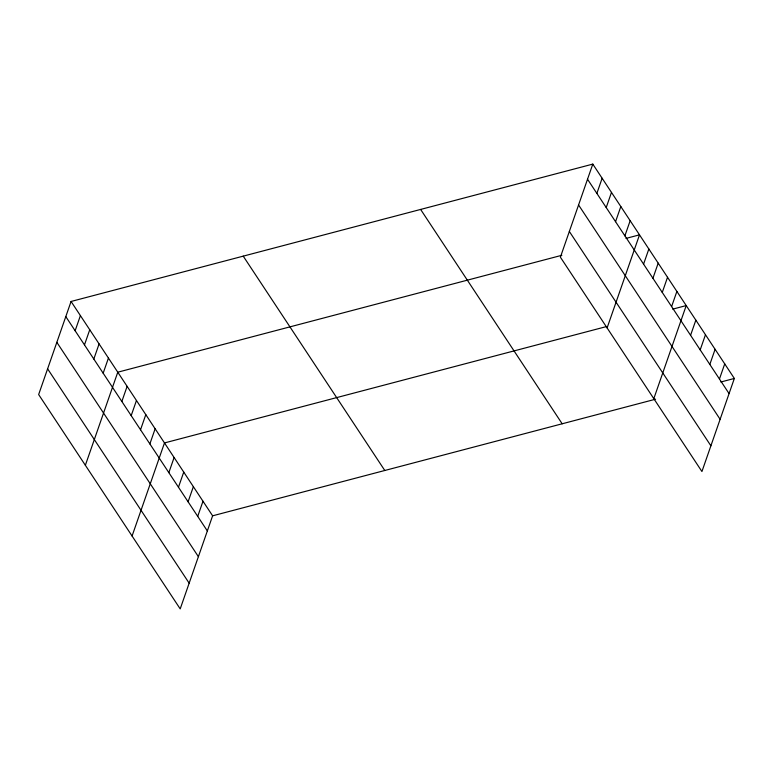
<?xml version="1.0" encoding="UTF-8"?>
<svg xmlns="http://www.w3.org/2000/svg" width="773" height="773" viewBox="0 0 773 773"><rect width="100%" height="100%" fill="white"/><g stroke="black" fill="none" stroke-linecap="round" stroke-linejoin="round"><path stroke-width="1.16" d="M71.068 301.47L38.65 394.549L180.206 608.892L212.614 515.813L71.068 301.47L592.794 164.108L734.35 378.451L701.932 471.53L560.386 257.187L592.794 164.108M75.136 330.747L80.402 315.616M84.479 344.893L89.745 329.762M93.823 359.039L99.089 343.908M103.167 373.195L108.433 358.054M85.359 465.278L117.776 372.2L561.865 255.283M121.844 401.487L127.12 386.345M131.188 415.632L136.463 400.491M140.531 429.778L145.807 414.637M149.875 443.924L155.141 428.783M132.077 536.008L164.485 442.939L606.322 326.612M168.843 472.641L174.109 457.51M178.466 487.222L183.742 472.081M188.09 501.793L193.366 486.661M197.714 516.374L202.99 501.233M596.872 193.395L602.138 178.254M606.216 207.541L611.482 192.409M615.55 221.687L620.825 206.555M624.893 235.833L630.169 220.701M607.095 327.926L639.513 234.847L626.004 238.403M643.58 264.124L648.856 248.993M652.924 278.27L658.19 263.139M662.268 292.426L667.534 277.285M671.611 306.572L676.877 291.431M653.813 398.655L686.221 305.577L672.723 309.132M690.579 335.289L695.845 320.157M700.203 349.869L705.469 334.728M709.827 364.441L715.102 349.309M719.45 379.021L724.726 363.88M212.614 515.813L655.581 399.197M720.842 382.007L734.35 378.451M587.528 179.249L729.074 393.592M578.571 204.971L720.127 419.314M569.343 231.465L710.889 445.808M420.628 209.435L562.174 423.788M243.234 256.143L384.79 470.486M65.792 316.601L207.348 530.945M56.835 342.323L198.39 556.666M47.607 368.827L189.163 583.171"/></g></svg>
